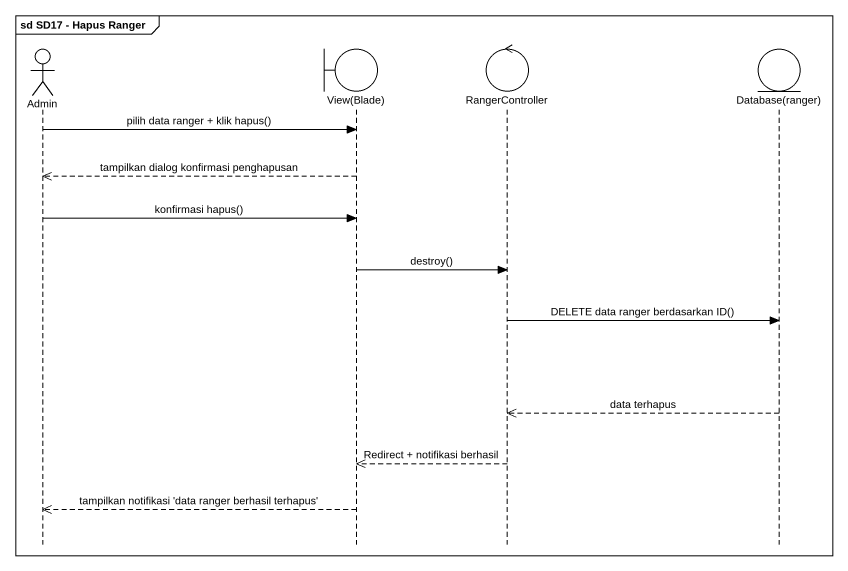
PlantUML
@startuml
mainframe sd SD17 - Hapus Ranger
hide footbox
actor Admin
boundary "View(Blade)" as View_Blade
control RangerController
entity "Database(ranger)" as Database_ranger

Admin -> View_Blade : pilih data ranger + klik hapus()
View_Blade -->> Admin : tampilkan dialog konfirmasi penghapusan
Admin -> View_Blade : konfirmasi hapus()
View_Blade -> RangerController : destroy()
RangerController -> Database_ranger : DELETE data ranger berdasarkan ID()
Database_ranger -->> RangerController : data terhapus
RangerController -->> View_Blade : Redirect + notifikasi berhasil
View_Blade -->> Admin : tampilkan notifikasi 'data ranger berhasil terhapus'
@enduml
